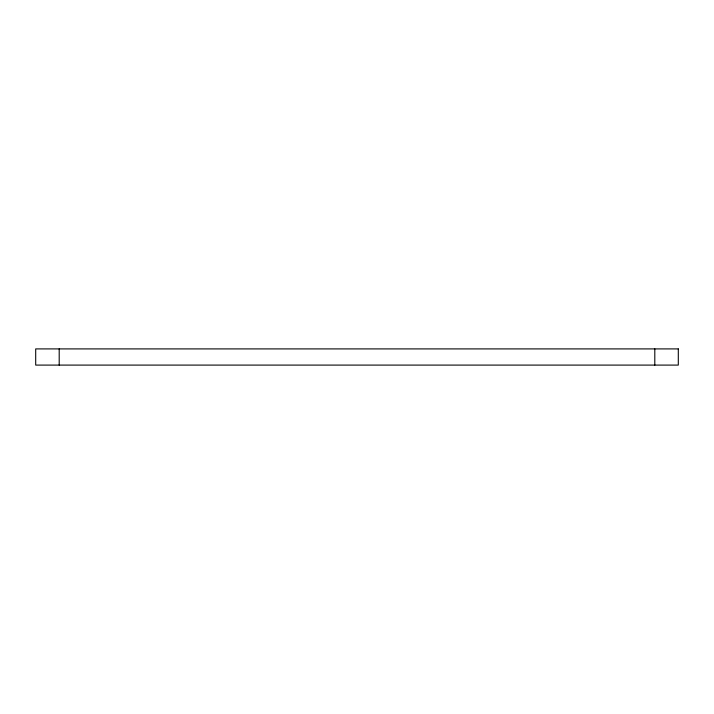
<?xml version="1.0" encoding="UTF-8"?>
<svg xmlns="http://www.w3.org/2000/svg" width="714" height="714" viewBox="0 0 714 714"><rect width="100%" height="100%" fill="white"/><g stroke="black" fill="none" stroke-linecap="round" stroke-linejoin="round"><path stroke-width="1.07" d="M654.8 348.905L654.8 365.095M59.2 348.905L59.2 365.095M678.3 348.905L35.7 348.905L35.7 365.095L678.3 365.095L678.3 348.905"/></g></svg>
